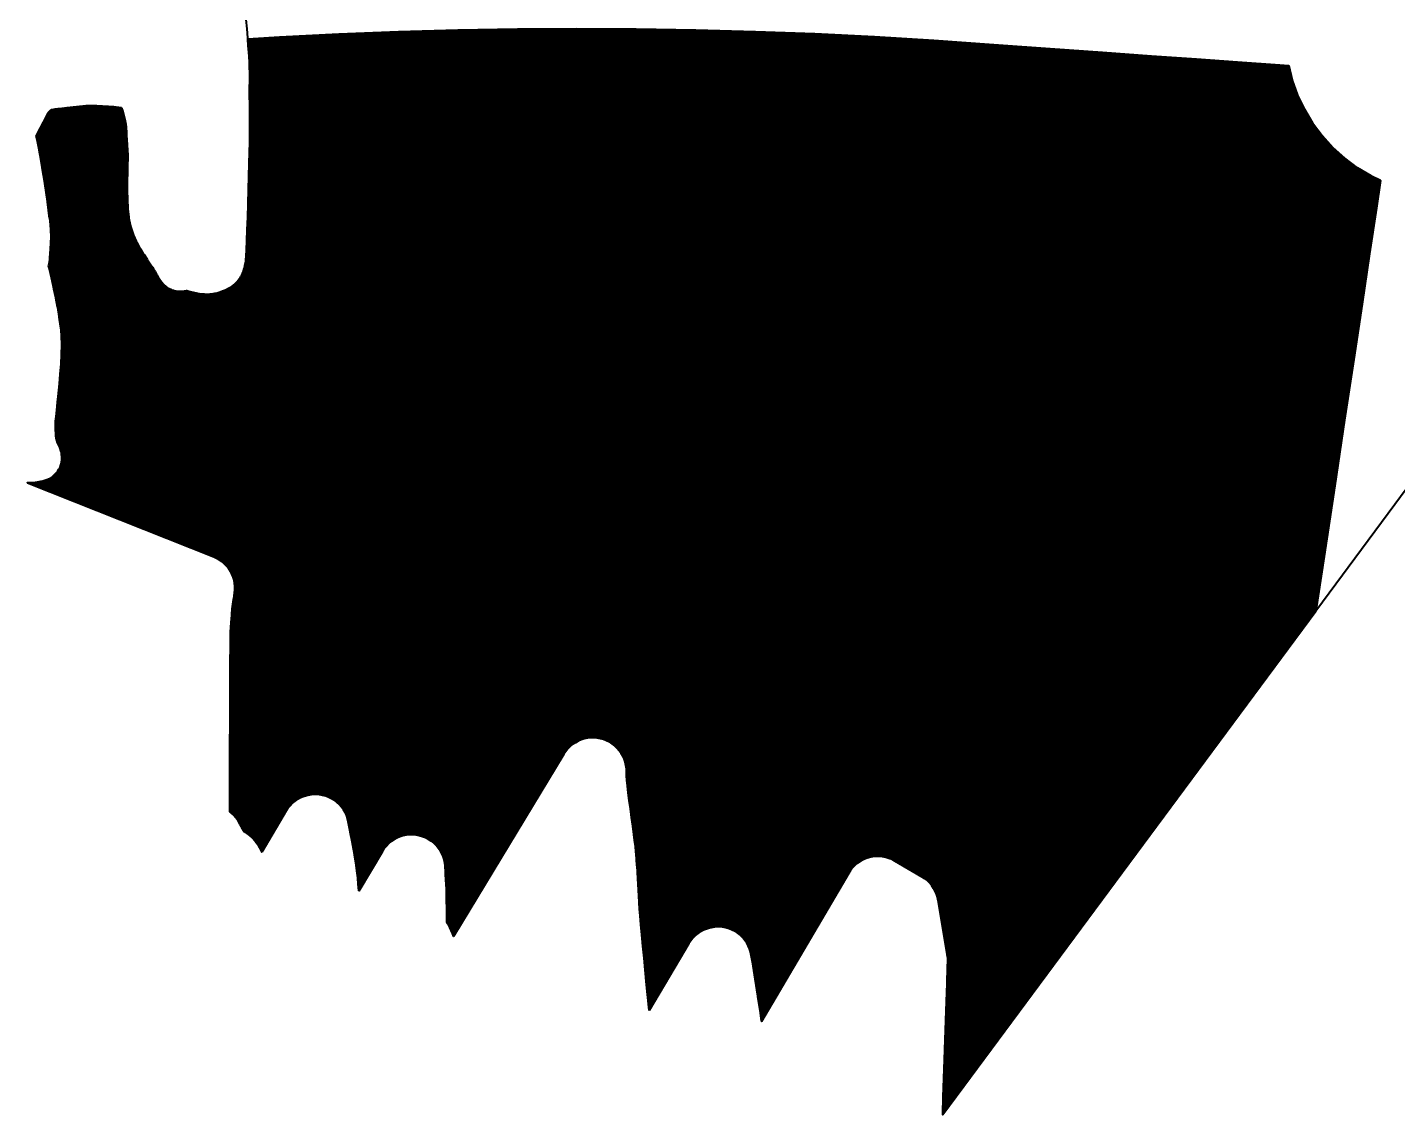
# Model space of a CAD drawing. Header units: metres. Extents: x 729358 to 733474, y 1423022 to 1426173.
# Drawn here: x 731372.3 to 731575.5, y 1424219 to 1424380.2 of the extents above; entities that cross this region are included whole.
import ezdxf

# ---------------------------------------------------------------- set-up
doc = ezdxf.new("R2010")
doc.units = ezdxf.units.M
for name, color, linetype in [('GREEN_AREA', 7, 'Continuous'), ('PARCEL_BORDER', 7, 'Continuous'), ('PARCEL_M', 7, 'Continuous')]:
    doc.layers.add(name, color=color, linetype=linetype)

msp = doc.modelspace()

# ---------------------------------------------------------------- hatches: boundary and pattern name
at = {"layer": 'GREEN_AREA', "true_color": 0x96c896}
h = msp.add_hatch(dxfattribs=at)
h.set_pattern_fill('SOLID')
h.paths.add_polyline_path([(731377.4, 1424331.78), (731377.43, 1424333.07), (731377.43, 1424333.21), (731377.4, 1424334.35), (731377.39, 1424334.54), (731377.28, 1424335.76), (731377.26, 1424335.9), (731377.08, 1424337.22), (731377.07, 1424337.32), (731376.84, 1424338.67), (731376.83, 1424338.74), (731376.56, 1424340.09), (731376.55, 1424340.14), (731376.28, 1424341.43), (731376.27, 1424341.46), (731376, 1424342.65), (731376, 1424342.67), (731375.75, 1424343.72), (731375.56, 1424344.54), (731375.49, 1424344.83), (731375.51, 1424344.91), (731375.56, 1424345.14), (731375.62, 1424345.46), (731375.65, 1424345.67), (731375.68, 1424346.02), (731375.69, 1424346.06), (731375.74, 1424346.6), (731375.74, 1424346.65), (731375.79, 1424347.34), (731375.79, 1424347.41), (731375.83, 1424348.19), (731375.83, 1424348.28), (731375.85, 1424349.1), (731375.85, 1424349.23), (731375.83, 1424350.04), (731375.82, 1424350.23), (731375.77, 1424350.87), (731375.76, 1424350.96), (731375.65, 1424351.88), (731375.64, 1424351.92), (731375.49, 1424353.05), (731375.49, 1424353.07), (731375.31, 1424354.34), (731375.31, 1424354.35), (731375.12, 1424355.68), (731375.11, 1424355.69), (731374.91, 1424357.02), (731374.91, 1424357.03), (731374.72, 1424358.28), (731374.72, 1424358.29), (731374.54, 1424359.4), (731374.54, 1424359.41), (731374.4, 1424360.3), (731374.4, 1424360.31), (731374.3, 1424360.92), (731374.29, 1424360.97), (731374.15, 1424361.73), (731374.14, 1424361.78), (731373.98, 1424362.55), (731373.97, 1424362.58), (731373.82, 1424363.3), (731373.69, 1424363.92), (731373.66, 1424364.08), (731373.88, 1424364.53), (731374.27, 1424365.3), (731374.71, 1424366.15), (731375.13, 1424366.94), (731375.45, 1424367.5), (731375.55, 1424367.66), (731375.61, 1424367.73), (731375.71, 1424367.82), (731375.78, 1424367.88), (731375.84, 1424367.92), (731375.89, 1424367.95), (731375.9, 1424367.95), (731376.09, 1424367.98), (731376.48, 1424368.04), (731376.49, 1424368.04), (731376.86, 1424368.1), (731377.46, 1424368.18), (731378.24, 1424368.28), (731379.14, 1424368.38), (731380.08, 1424368.47), (731381, 1424368.53), (731381.82, 1424368.56), (731382.63, 1424368.56), (731383.5, 1424368.52), (731384.37, 1424368.46), (731385.18, 1424368.39), (731385.86, 1424368.32), (731386.29, 1424368.27), (731386.3, 1424368.25), (731386.43, 1424367.85), (731386.58, 1424367.3), (731386.73, 1424366.74), (731386.84, 1424366.27), (731386.89, 1424366.04), (731386.93, 1424365.86), (731386.95, 1424365.69), (731386.97, 1424365.42), (731386.99, 1424365.19), (731387.02, 1424364.76), (731387.06, 1424364.18), (731387.1, 1424363.5), (731387.14, 1424362.76), (731387.19, 1424362), (731387.22, 1424361.3), (731387.23, 1424360.69), (731387.21, 1424359.79), (731387.19, 1424358.67), (731387.19, 1424358.66), (731387.16, 1424357.41), (731387.16, 1424357.37), (731387.15, 1424356.07), (731387.15, 1424356), (731387.17, 1424354.71), (731387.18, 1424354.6), (731387.24, 1424353.37), (731387.25, 1424353.21), (731387.36, 1424352.11), (731387.4, 1424351.83), (731387.59, 1424350.92), (731387.69, 1424350.54), (731387.99, 1424349.65), (731388.09, 1424349.38), (731388.49, 1424348.5), (731388.58, 1424348.32), (731389.03, 1424347.47), (731389.11, 1424347.34), (731389.58, 1424346.55), (731389.64, 1424346.46), (731390.11, 1424345.75), (731390.14, 1424345.69), (731390.57, 1424345.08), (731390.57, 1424345.07), (731390.9, 1424344.6), (731391.06, 1424344.36), (731391.27, 1424343.99), (731391.51, 1424343.54), (731391.54, 1424343.48), (731391.79, 1424343.06), (731391.9, 1424342.88), (731392.08, 1424342.61), (731392.31, 1424342.31), (731392.44, 1424342.16), (731392.62, 1424341.97), (731392.82, 1424341.8), (731392.9, 1424341.73), (731393.11, 1424341.58), (731393.33, 1424341.44), (731393.37, 1424341.42), (731393.72, 1424341.25), (731393.77, 1424341.24), (731394.01, 1424341.15), (731394.26, 1424341.09), (731394.36, 1424341.07), (731394.6, 1424341.03), (731394.85, 1424341.01), (731395.1, 1424341.01), (731395.25, 1424341.02), (731395.57, 1424341.05), (731395.88, 1424341.12), (731395.9, 1424341.12), (731396, 1424341.1), (731396.62, 1424340.95), (731396.69, 1424340.93), (731397.37, 1424340.78), (731397.54, 1424340.75), (731398.17, 1424340.65), (731398.58, 1424340.61), (731399.09, 1424340.6), (731399.37, 1424340.61), (731399.65, 1424340.64), (731400.15, 1424340.72), (731400.48, 1424340.8), (731400.94, 1424340.93), (731401.28, 1424341.05), (731401.71, 1424341.23), (731402.07, 1424341.42), (731402.44, 1424341.63), (731402.65, 1424341.77), (731402.86, 1424341.93), (731403.15, 1424342.18), (731403.4, 1424342.42), (731403.62, 1424342.7), (731403.87, 1424343.03), (731404.01, 1424343.24), (731404.13, 1424343.46), (731404.23, 1424343.69), (731404.38, 1424344.05), (731404.45, 1424344.28), (731404.52, 1424344.51), (731404.6, 1424344.91), (731404.63, 1424345.03), (731404.71, 1424345.48), (731404.74, 1424345.76), (731404.78, 1424346.19), (731404.79, 1424346.29), (731404.83, 1424347.2), (731404.83, 1424347.23), (731404.89, 1424348.55), (731404.89, 1424348.56), (731404.94, 1424350.19), (731404.94, 1424350.19), (731405.01, 1424352.05), (731405.01, 1424352.05), (731405.07, 1424354.04), (731405.07, 1424354.05), (731405.13, 1424356.09), (731405.13, 1424356.1), (731405.18, 1424358.11), (731405.18, 1424358.12), (731405.23, 1424360.01), (731405.23, 1424360.01), (731405.27, 1424361.7), (731405.27, 1424361.71), (731405.3, 1424363.1), (731405.3, 1424363.12), (731405.32, 1424364.13), (731405.32, 1424364.16), (731405.32, 1424365.28), (731405.32, 1424365.3), (731405.32, 1424366.48), (731405.32, 1424366.49), (731405.32, 1424367.69), (731405.32, 1424367.7), (731405.3, 1424368.85), (731405.3, 1424368.86), (731405.29, 1424369.92), (731405.29, 1424369.93), (731405.28, 1424370.85), (731405.28, 1424370.85), (731405.27, 1424371.54), (731405.29, 1424371.64), (731405.33, 1424371.93), (731405.34, 1424372.22), (731405.34, 1424372.39), (731405.34, 1424372.42), (731405.33, 1424372.85), (731405.33, 1424372.87), (731405.31, 1424373.49), (731405.31, 1424373.51), (731405.29, 1424374.25), (731405.29, 1424374.27), (731405.26, 1424375.05), (731405.25, 1424375.08), (731405.22, 1424375.82), (731405.21, 1424375.87), (731405.17, 1424376.48), (731405.17, 1424376.5), (731405.1, 1424377.44), (731405.1, 1424377.45), (731405.03, 1424378.45), (731409.73, 1424378.74), (731418.54, 1424379.19), (731427.36, 1424379.53), (731436.17, 1424379.78), (731444.99, 1424379.93), (731453.8, 1424379.98), (731462.62, 1424379.94), (731471.44, 1424379.79), (731480.27, 1424379.55), (731489.09, 1424379.22), (731497.92, 1424378.78), (731506.75, 1424378.25), (731515.61, 1424377.61), (731523.96, 1424377.02), (731531.75, 1424376.46), (731538.98, 1424375.94), (731545.65, 1424375.47), (731551.77, 1424375.03), (731557.34, 1424374.63), (731559.34, 1424374.49), (731559.87, 1424372.36), (731560.66, 1424370.14), (731561.67, 1424368.01), (731562.88, 1424365.99), (731564.28, 1424364.1), (731565.87, 1424362.35), (731567.61, 1424360.77), (731569.5, 1424359.37), (731571.52, 1424358.16), (731572.97, 1424357.47), (731572.35, 1424353.36), (731571.34, 1424346.63), (731570.21, 1424339.15), (731568.97, 1424330.92), (731567.62, 1424321.94), (731566.16, 1424312.22), (731564.58, 1424301.75), (731563.36, 1424293.64), (731508.04, 1424218.98), (731508.05, 1424219.11), (731508.13, 1424221.63), (731508.22, 1424224.34), (731508.32, 1424227.17), (731508.41, 1424230.05), (731508.51, 1424232.93), (731508.6, 1424235.74), (731508.69, 1424238.42), (731508.76, 1424240.91), (731508.77, 1424240.92), (731508.79, 1424241.74), (731508.78, 1424242.23), (731508.72, 1424242.71), (731507.38, 1424250.75), (731507.28, 1424251.23), (731507.13, 1424251.69), (731506.94, 1424252.13), (731506.7, 1424252.56), (731506.43, 1424252.96), (731506.12, 1424253.33), (731505.77, 1424253.67), (731505.39, 1424253.97), (731504.99, 1424254.24), (731500.97, 1424256.61), (731500.53, 1424256.84), (731500.08, 1424257.02), (731499.6, 1424257.16), (731499.12, 1424257.25), (731498.63, 1424257.3), (731498.14, 1424257.29), (731497.65, 1424257.24), (731497.17, 1424257.14), (731496.7, 1424256.99), (731496.25, 1424256.8), (731495.82, 1424256.57), (731495.41, 1424256.29), (731495.04, 1424255.98), (731494.69, 1424255.63), (731494.38, 1424255.24), (731494.11, 1424254.83), (731481.2, 1424232.82), (731481.01, 1424234.05), (731481.01, 1424234.06), (731480.63, 1424236.51), (731480.62, 1424236.52), (731480.23, 1424239.06), (731480.23, 1424239.06), (731479.82, 1424241.62), (731479.66, 1424242.64), (731479.56, 1424243.12), (731479.41, 1424243.58), (731479.22, 1424244.03), (731478.99, 1424244.46), (731478.71, 1424244.87), (731478.4, 1424245.24), (731478.05, 1424245.59), (731477.67, 1424245.89), (731477.26, 1424246.16), (731476.83, 1424246.39), (731476.37, 1424246.57), (731475.9, 1424246.71), (731475.42, 1424246.8), (731474.94, 1424246.85), (731474.45, 1424246.85), (731473.96, 1424246.79), (731473.48, 1424246.7), (731473.01, 1424246.55), (731472.56, 1424246.36), (731472.13, 1424246.13), (731471.73, 1424245.86), (731471.35, 1424245.54), (731471, 1424245.2), (731470.7, 1424244.82), (731470.42, 1424244.41), (731464.51, 1424234.47), (731464.47, 1424234.86), (731464.37, 1424235.9), (731464.24, 1424237.22), (731464.09, 1424238.76), (731463.93, 1424240.45), (731463.77, 1424242.2), (731463.6, 1424243.95), (731463.45, 1424245.62), (731463.31, 1424247.15), (731463.2, 1424248.44), (731463.11, 1424249.43), (731463.04, 1424250.46), (731462.98, 1424251.4), (731462.93, 1424252.28), (731462.88, 1424253.14), (731462.84, 1424254), (731462.84, 1424254.02), (731462.79, 1424254.89), (731462.79, 1424254.93), (731462.73, 1424255.84), (731462.72, 1424255.9), (731462.65, 1424256.88), (731462.64, 1424256.94), (731462.55, 1424258.02), (731462.54, 1424258.11), (731462.43, 1424259.19), (731462.42, 1424259.27), (731462.27, 1424260.45), (731462.27, 1424260.5), (731462.1, 1424261.74), (731462.1, 1424261.77), (731461.92, 1424263.04), (731461.92, 1424263.05), (731461.74, 1424264.32), (731461.57, 1424265.55), (731461.42, 1424266.69), (731461.3, 1424267.71), (731461.22, 1424268.55), (731461.18, 1424269.18), (731461.16, 1424269.96), (731461.16, 1424269.96), (731461.14, 1424270.32), (731461.08, 1424270.8), (731460.97, 1424271.27), (731460.81, 1424271.72), (731460.62, 1424272.16), (731460.38, 1424272.58), (731460.1, 1424272.98), (731459.78, 1424273.34), (731459.43, 1424273.68), (731459.05, 1424273.97), (731458.64, 1424274.23), (731458.21, 1424274.45), (731457.76, 1424274.63), (731457.3, 1424274.76), (731456.83, 1424274.85), (731456.34, 1424274.89), (731455.86, 1424274.88), (731455.38, 1424274.83), (731454.91, 1424274.73), (731454.45, 1424274.59), (731454, 1424274.4), (731453.58, 1424274.17), (731453.18, 1424273.91), (731452.8, 1424273.6), (731452.46, 1424273.26), (731452.15, 1424272.88), (731451.88, 1424272.48), (731435.5, 1424245.44), (731435.37, 1424245.84), (731435.19, 1424246.28), (731434.99, 1424246.71), (731434.77, 1424247.13), (731434.55, 1424247.46), (731434.55, 1424247.54), (731434.55, 1424247.92), (731434.55, 1424247.94), (731434.54, 1424248.62), (731434.54, 1424248.65), (731434.53, 1424249.59), (731434.52, 1424249.61), (731434.5, 1424250.75), (731434.5, 1424250.78), (731434.46, 1424252.05), (731434.46, 1424252.09), (731434.41, 1424253.44), (731434.4, 1424253.5), (731434.34, 1424254.86), (731434.33, 1424254.94), (731434.27, 1424255.84), (731434.22, 1424256.32), (731434.11, 1424256.8), (731433.97, 1424257.27), (731433.77, 1424257.72), (731433.54, 1424258.14), (731433.26, 1424258.55), (731432.94, 1424258.92), (731432.59, 1424259.26), (731432.21, 1424259.56), (731431.8, 1424259.83), (731431.37, 1424260.06), (731430.92, 1424260.24), (731430.45, 1424260.37), (731429.97, 1424260.46), (731429.48, 1424260.51), (731428.99, 1424260.5), (731428.51, 1424260.45), (731428.03, 1424260.35), (731427.56, 1424260.21), (731427.11, 1424260.02), (731426.68, 1424259.78), (731426.28, 1424259.51), (731425.9, 1424259.2), (731425.56, 1424258.85), (731425.25, 1424258.47), (731424.98, 1424258.06), (731421.49, 1424252.18), (731421.4, 1424253.21), (731421.4, 1424253.29), (731421.27, 1424254.58), (731421.25, 1424254.74), (731421.09, 1424255.95), (731421.07, 1424256.08), (731420.84, 1424257.5), (731420.83, 1424257.58), (731420.54, 1424259.16), (731420.54, 1424259.21), (731420.21, 1424260.93), (731420.21, 1424260.96), (731419.92, 1424262.44), (731419.8, 1424262.91), (731419.65, 1424263.37), (731419.44, 1424263.81), (731419.2, 1424264.22), (731418.92, 1424264.61), (731418.6, 1424264.98), (731418.24, 1424265.31), (731417.86, 1424265.6), (731417.45, 1424265.85), (731417.02, 1424266.07), (731416.57, 1424266.24), (731416.1, 1424266.37), (731415.63, 1424266.45), (731415.15, 1424266.49), (731414.67, 1424266.48), (731414.19, 1424266.42), (731413.71, 1424266.32), (731413.25, 1424266.17), (731412.81, 1424265.98), (731412.39, 1424265.75), (731411.99, 1424265.48), (731411.62, 1424265.17), (731411.28, 1424264.82), (731410.98, 1424264.45), (731410.71, 1424264.05), (731407.08, 1424257.93), (731407.01, 1424258.13), (731406.8, 1424258.56), (731406.56, 1424258.97), (731406.28, 1424259.35), (731406.05, 1424259.64), (731405.71, 1424260.02), (731405.33, 1424260.36), (731404.92, 1424260.66), (731404.62, 1424260.85), (731404.51, 1424260.92), (731404.38, 1424261.15), (731404.11, 1424261.66), (731404.09, 1424261.7), (731403.86, 1424262.11), (731403.65, 1424262.46), (731403.53, 1424262.65), (731403.25, 1424263.04), (731402.93, 1424263.4), (731402.58, 1424263.72), (731402.38, 1424263.88), (731402.38, 1424264.66), (731402.37, 1424266.61), (731402.37, 1424268.88), (731402.38, 1424271.39), (731402.38, 1424274.05), (731402.39, 1424276.76), (731402.4, 1424279.45), (731402.41, 1424282.01), (731402.42, 1424284.36), (731402.43, 1424286.41), (731402.44, 1424288.07), (731402.45, 1424289.24), (731402.46, 1424289.8), (731402.48, 1424290.51), (731402.51, 1424291.24), (731402.55, 1424291.93), (731402.59, 1424292.55), (731402.63, 1424293.05), (731402.65, 1424293.39), (731402.69, 1424293.73), (731402.72, 1424294.01), (731402.76, 1424294.31), (731402.81, 1424294.67), (731402.86, 1424295.01), (731402.92, 1424295.34), (731402.92, 1424295.37), (731402.99, 1424295.77), (731403.01, 1424295.91), (731403.07, 1424296.34), (731403.12, 1424296.81), (731403.12, 1424297.29), (731403.07, 1424297.76), (731402.98, 1424298.23), (731402.84, 1424298.69), (731402.67, 1424299.13), (731402.45, 1424299.55), (731402.19, 1424299.95), (731401.89, 1424300.32), (731401.57, 1424300.67), (731401.2, 1424300.98), (731400.82, 1424301.25), (731400.4, 1424301.49), (731399.97, 1424301.69), (731372.35, 1424312.68), (731372.63, 1424312.68), (731372.8, 1424312.68), (731373.5, 1424312.72), (731373.84, 1424312.75), (731374.36, 1424312.84), (731374.64, 1424312.9), (731374.91, 1424312.98), (731375.21, 1424313.09), (731375.46, 1424313.2), (731375.7, 1424313.32), (731375.93, 1424313.47), (731376.07, 1424313.57), (731376.28, 1424313.74), (731376.47, 1424313.92), (731376.65, 1424314.12), (731376.7, 1424314.18), (731376.86, 1424314.4), (731377.01, 1424314.64), (731377.04, 1424314.7), (731377.19, 1424315), (731377.29, 1424315.31), (731377.33, 1424315.45), (731377.4, 1424315.75), (731377.44, 1424316.06), (731377.45, 1424316.38), (731377.44, 1424316.61), (731377.42, 1424316.88), (731377.38, 1424317.14), (731377.31, 1424317.4), (731377.2, 1424317.74), (731377.05, 1424318.13), (731376.83, 1424318.59), (731376.69, 1424318.91), (731376.64, 1424319.06), (731376.61, 1424319.27), (731376.57, 1424319.63), (731376.54, 1424320.03), (731376.52, 1424320.46), (731376.51, 1424320.96), (731376.51, 1424321.44), (731376.53, 1424321.79), (731376.59, 1424322.48), (731376.7, 1424323.44), (731376.82, 1424324.6), (731376.82, 1424324.61), (731376.96, 1424325.91), (731376.96, 1424325.93), (731377.09, 1424327.32), (731377.1, 1424327.35), (731377.22, 1424328.78), (731377.22, 1424328.82), (731377.33, 1424330.25), (731377.33, 1424330.32), (731377.4, 1424331.69), (731377.4, 1424331.78)])
h.paths.add_polyline_path([(731519.96, 1424290.09), (731519.96, 1424376.72), (731476.09, 1424376.72), (731476.09, 1424290.09), (731519.96, 1424290.09)])
at = {"layer": 'PARCEL_M', "true_color": 0xc8dcff}
h = msp.add_hatch(dxfattribs=at)
h.set_pattern_fill('SOLID')
h.paths.add_polyline_path([(731519.96, 1424290.09), (731519.96, 1424376.72), (731476.09, 1424376.72), (731476.09, 1424290.09), (731519.96, 1424290.09)])

# ---------------------------------------------------------------- linework, layer by layer
at = {"layer": 'PARCEL_BORDER', "lineweight": 50, "true_color": 0x326432}
msp.add_lwpolyline([(731377.4, 1424331.78), (731377.43, 1424333.07), (731377.43, 1424333.21), (731377.4, 1424334.35), (731377.39, 1424334.54), (731377.28, 1424335.76), (731377.26, 1424335.9), (731377.08, 1424337.22), (731377.07, 1424337.32), (731376.84, 1424338.67), (731376.83, 1424338.74), (731376.56, 1424340.09), (731376.55, 1424340.14), (731376.28, 1424341.43), (731376.27, 1424341.46), (731376, 1424342.65), (731376, 1424342.67), (731375.75, 1424343.72), (731375.56, 1424344.54), (731375.49, 1424344.83), (731375.51, 1424344.91), (731375.56, 1424345.14), (731375.62, 1424345.46), (731375.65, 1424345.67), (731375.68, 1424346.02), (731375.69, 1424346.06), (731375.74, 1424346.6), (731375.74, 1424346.65), (731375.79, 1424347.34), (731375.79, 1424347.41), (731375.83, 1424348.19), (731375.83, 1424348.28), (731375.85, 1424349.1), (731375.85, 1424349.23), (731375.83, 1424350.04), (731375.82, 1424350.23), (731375.77, 1424350.87), (731375.76, 1424350.96), (731375.65, 1424351.88), (731375.64, 1424351.92), (731375.49, 1424353.05), (731375.49, 1424353.07), (731375.31, 1424354.34), (731375.31, 1424354.35), (731375.12, 1424355.68), (731375.11, 1424355.69), (731374.91, 1424357.02), (731374.91, 1424357.03), (731374.72, 1424358.28), (731374.72, 1424358.29), (731374.54, 1424359.4), (731374.54, 1424359.41), (731374.4, 1424360.3), (731374.4, 1424360.31), (731374.3, 1424360.92), (731374.29, 1424360.97), (731374.15, 1424361.73), (731374.14, 1424361.78), (731373.98, 1424362.55), (731373.97, 1424362.58), (731373.82, 1424363.3), (731373.69, 1424363.92), (731373.66, 1424364.08), (731373.88, 1424364.53), (731374.27, 1424365.3), (731374.71, 1424366.15), (731375.13, 1424366.94), (731375.45, 1424367.5), (731375.55, 1424367.66), (731375.61, 1424367.73), (731375.71, 1424367.82), (731375.78, 1424367.88), (731375.84, 1424367.92), (731375.89, 1424367.95), (731375.9, 1424367.95), (731376.09, 1424367.98), (731376.48, 1424368.04), (731376.49, 1424368.04), (731376.86, 1424368.1), (731377.46, 1424368.18), (731378.24, 1424368.28), (731379.14, 1424368.38), (731380.08, 1424368.47), (731381, 1424368.53), (731381.82, 1424368.56), (731382.63, 1424368.56), (731383.5, 1424368.52), (731384.37, 1424368.46), (731385.18, 1424368.39), (731385.86, 1424368.32), (731386.29, 1424368.27), (731386.3, 1424368.25), (731386.43, 1424367.85), (731386.58, 1424367.3), (731386.73, 1424366.74), (731386.84, 1424366.27), (731386.89, 1424366.04), (731386.93, 1424365.86), (731386.95, 1424365.69), (731386.97, 1424365.42), (731386.99, 1424365.19), (731387.02, 1424364.76), (731387.06, 1424364.18), (731387.1, 1424363.5), (731387.14, 1424362.76), (731387.19, 1424362), (731387.22, 1424361.3), (731387.23, 1424360.69), (731387.21, 1424359.79), (731387.19, 1424358.67), (731387.19, 1424358.66), (731387.16, 1424357.41), (731387.16, 1424357.37), (731387.15, 1424356.07), (731387.15, 1424356), (731387.17, 1424354.71), (731387.18, 1424354.6), (731387.24, 1424353.37), (731387.25, 1424353.21), (731387.36, 1424352.11), (731387.4, 1424351.83), (731387.59, 1424350.92), (731387.69, 1424350.54), (731387.99, 1424349.65), (731388.09, 1424349.38), (731388.49, 1424348.5), (731388.58, 1424348.32), (731389.03, 1424347.47), (731389.11, 1424347.34), (731389.58, 1424346.55), (731389.64, 1424346.46), (731390.11, 1424345.75), (731390.14, 1424345.69), (731390.57, 1424345.08), (731390.57, 1424345.07), (731390.9, 1424344.6), (731391.06, 1424344.36), (731391.27, 1424343.99), (731391.51, 1424343.54), (731391.54, 1424343.48), (731391.79, 1424343.06), (731391.9, 1424342.88), (731392.08, 1424342.61), (731392.31, 1424342.31), (731392.44, 1424342.16), (731392.62, 1424341.97), (731392.82, 1424341.8), (731392.9, 1424341.73), (731393.11, 1424341.58), (731393.33, 1424341.44), (731393.37, 1424341.42), (731393.72, 1424341.25), (731393.77, 1424341.24), (731394.01, 1424341.15), (731394.26, 1424341.09), (731394.36, 1424341.07), (731394.6, 1424341.03), (731394.85, 1424341.01), (731395.1, 1424341.01), (731395.25, 1424341.02), (731395.57, 1424341.05), (731395.88, 1424341.12), (731395.9, 1424341.12), (731396, 1424341.1), (731396.62, 1424340.95), (731396.69, 1424340.93), (731397.37, 1424340.78), (731397.54, 1424340.75), (731398.17, 1424340.65), (731398.58, 1424340.61), (731399.09, 1424340.6), (731399.37, 1424340.61), (731399.65, 1424340.64), (731400.15, 1424340.72), (731400.48, 1424340.8), (731400.94, 1424340.93), (731401.28, 1424341.05), (731401.71, 1424341.23), (731402.07, 1424341.42), (731402.44, 1424341.63), (731402.65, 1424341.77), (731402.86, 1424341.93), (731403.15, 1424342.18), (731403.4, 1424342.42), (731403.62, 1424342.7), (731403.87, 1424343.03), (731404.01, 1424343.24), (731404.13, 1424343.46), (731404.23, 1424343.69), (731404.38, 1424344.05), (731404.45, 1424344.28), (731404.52, 1424344.51), (731404.6, 1424344.91), (731404.63, 1424345.03), (731404.71, 1424345.48), (731404.74, 1424345.76), (731404.78, 1424346.19), (731404.79, 1424346.29), (731404.83, 1424347.2), (731404.83, 1424347.23), (731404.89, 1424348.55), (731404.89, 1424348.56), (731404.94, 1424350.19), (731404.94, 1424350.19), (731405.01, 1424352.05), (731405.01, 1424352.05), (731405.07, 1424354.04), (731405.07, 1424354.05), (731405.13, 1424356.09), (731405.13, 1424356.1), (731405.18, 1424358.11), (731405.18, 1424358.12), (731405.23, 1424360.01), (731405.23, 1424360.01), (731405.27, 1424361.7), (731405.27, 1424361.71), (731405.3, 1424363.1), (731405.3, 1424363.12), (731405.32, 1424364.13), (731405.32, 1424364.16), (731405.32, 1424365.28), (731405.32, 1424365.3), (731405.32, 1424366.48), (731405.32, 1424366.49), (731405.32, 1424367.69), (731405.32, 1424367.7), (731405.3, 1424368.85), (731405.3, 1424368.86), (731405.29, 1424369.92), (731405.29, 1424369.93), (731405.28, 1424370.85), (731405.28, 1424370.85), (731405.27, 1424371.54), (731405.29, 1424371.64), (731405.33, 1424371.93), (731405.34, 1424372.22), (731405.34, 1424372.39), (731405.34, 1424372.42), (731405.33, 1424372.85), (731405.33, 1424372.87), (731405.31, 1424373.49), (731405.31, 1424373.51), (731405.29, 1424374.25), (731405.29, 1424374.27), (731405.26, 1424375.05), (731405.25, 1424375.08), (731405.22, 1424375.82), (731405.21, 1424375.87), (731405.17, 1424376.48), (731405.17, 1424376.5), (731405.1, 1424377.44), (731405.1, 1424377.45), (731405.03, 1424378.45), (731409.73, 1424378.74), (731418.54, 1424379.19), (731427.36, 1424379.53), (731436.17, 1424379.78), (731444.99, 1424379.93), (731453.8, 1424379.98), (731462.62, 1424379.94), (731471.44, 1424379.79), (731480.27, 1424379.55), (731489.09, 1424379.22), (731497.92, 1424378.78), (731506.75, 1424378.25), (731515.61, 1424377.61), (731523.96, 1424377.02), (731531.75, 1424376.46), (731538.98, 1424375.94), (731545.65, 1424375.47), (731551.77, 1424375.03), (731557.34, 1424374.63), (731559.34, 1424374.49), (731559.87, 1424372.36), (731560.66, 1424370.14), (731561.67, 1424368.01), (731562.88, 1424365.99), (731564.28, 1424364.1), (731565.87, 1424362.35), (731567.61, 1424360.77), (731569.5, 1424359.37), (731571.52, 1424358.16), (731572.97, 1424357.47), (731572.35, 1424353.36), (731571.34, 1424346.63), (731570.21, 1424339.15), (731568.97, 1424330.92), (731567.62, 1424321.94), (731566.16, 1424312.22), (731564.58, 1424301.75), (731563.36, 1424293.64), (731508.04, 1424218.98), (731508.05, 1424219.11), (731508.13, 1424221.63), (731508.22, 1424224.34), (731508.32, 1424227.17), (731508.41, 1424230.05), (731508.51, 1424232.93), (731508.6, 1424235.74), (731508.69, 1424238.42), (731508.76, 1424240.91), (731508.77, 1424240.92), (731508.79, 1424241.74), (731508.78, 1424242.23), (731508.72, 1424242.71), (731507.38, 1424250.75), (731507.28, 1424251.23), (731507.13, 1424251.69), (731506.94, 1424252.13), (731506.7, 1424252.56), (731506.43, 1424252.96), (731506.12, 1424253.33), (731505.77, 1424253.67), (731505.39, 1424253.97), (731504.99, 1424254.24), (731500.97, 1424256.61), (731500.53, 1424256.84), (731500.08, 1424257.02), (731499.6, 1424257.16), (731499.12, 1424257.25), (731498.63, 1424257.3), (731498.14, 1424257.29), (731497.65, 1424257.24), (731497.17, 1424257.14), (731496.7, 1424256.99), (731496.25, 1424256.8), (731495.82, 1424256.57), (731495.41, 1424256.29), (731495.04, 1424255.98), (731494.69, 1424255.63), (731494.38, 1424255.24), (731494.11, 1424254.83), (731481.2, 1424232.82), (731481.01, 1424234.05), (731481.01, 1424234.06), (731480.63, 1424236.51), (731480.62, 1424236.52), (731480.23, 1424239.06), (731480.23, 1424239.06), (731479.82, 1424241.62), (731479.66, 1424242.64), (731479.56, 1424243.12), (731479.41, 1424243.58), (731479.22, 1424244.03), (731478.99, 1424244.46), (731478.71, 1424244.87), (731478.4, 1424245.24), (731478.05, 1424245.59), (731477.67, 1424245.89), (731477.26, 1424246.16), (731476.83, 1424246.39), (731476.37, 1424246.57), (731475.9, 1424246.71), (731475.42, 1424246.8), (731474.94, 1424246.85), (731474.45, 1424246.85), (731473.96, 1424246.79), (731473.48, 1424246.7), (731473.01, 1424246.55), (731472.56, 1424246.36), (731472.13, 1424246.13), (731471.73, 1424245.86), (731471.35, 1424245.54), (731471, 1424245.2), (731470.7, 1424244.82), (731470.42, 1424244.41), (731464.51, 1424234.47), (731464.47, 1424234.86), (731464.37, 1424235.9), (731464.24, 1424237.22), (731464.09, 1424238.76), (731463.93, 1424240.45), (731463.77, 1424242.2), (731463.6, 1424243.95), (731463.45, 1424245.62), (731463.31, 1424247.15), (731463.2, 1424248.44), (731463.11, 1424249.43), (731463.04, 1424250.46), (731462.98, 1424251.4), (731462.93, 1424252.28), (731462.88, 1424253.14), (731462.84, 1424254), (731462.84, 1424254.02), (731462.79, 1424254.89), (731462.79, 1424254.93), (731462.73, 1424255.84), (731462.72, 1424255.9), (731462.65, 1424256.88), (731462.64, 1424256.94), (731462.55, 1424258.02), (731462.54, 1424258.11), (731462.43, 1424259.19), (731462.42, 1424259.27), (731462.27, 1424260.45), (731462.27, 1424260.5), (731462.1, 1424261.74), (731462.1, 1424261.77), (731461.92, 1424263.04), (731461.92, 1424263.05), (731461.74, 1424264.32), (731461.57, 1424265.55), (731461.42, 1424266.69), (731461.3, 1424267.71), (731461.22, 1424268.55), (731461.18, 1424269.18), (731461.16, 1424269.96), (731461.16, 1424269.96), (731461.14, 1424270.32), (731461.08, 1424270.8), (731460.97, 1424271.27), (731460.81, 1424271.72), (731460.62, 1424272.16), (731460.38, 1424272.58), (731460.1, 1424272.98), (731459.78, 1424273.34), (731459.43, 1424273.68), (731459.05, 1424273.97), (731458.64, 1424274.23), (731458.21, 1424274.45), (731457.76, 1424274.63), (731457.3, 1424274.76), (731456.83, 1424274.85), (731456.34, 1424274.89), (731455.86, 1424274.88), (731455.38, 1424274.83), (731454.91, 1424274.73), (731454.45, 1424274.59), (731454, 1424274.4), (731453.58, 1424274.17), (731453.18, 1424273.91), (731452.8, 1424273.6), (731452.46, 1424273.26), (731452.15, 1424272.88), (731451.88, 1424272.48), (731435.5, 1424245.44), (731435.37, 1424245.84), (731435.19, 1424246.28), (731434.99, 1424246.71), (731434.77, 1424247.13), (731434.55, 1424247.46), (731434.55, 1424247.54), (731434.55, 1424247.92), (731434.55, 1424247.94), (731434.54, 1424248.62), (731434.54, 1424248.65), (731434.53, 1424249.59), (731434.52, 1424249.61), (731434.5, 1424250.75), (731434.5, 1424250.78), (731434.46, 1424252.05), (731434.46, 1424252.09), (731434.41, 1424253.44), (731434.4, 1424253.5), (731434.34, 1424254.86), (731434.33, 1424254.94), (731434.27, 1424255.84), (731434.22, 1424256.32), (731434.11, 1424256.8), (731433.97, 1424257.27), (731433.77, 1424257.72), (731433.54, 1424258.14), (731433.26, 1424258.55), (731432.94, 1424258.92), (731432.59, 1424259.26), (731432.21, 1424259.56), (731431.8, 1424259.83), (731431.37, 1424260.06), (731430.92, 1424260.24), (731430.45, 1424260.37), (731429.97, 1424260.46), (731429.48, 1424260.51), (731428.99, 1424260.5), (731428.51, 1424260.45), (731428.03, 1424260.35), (731427.56, 1424260.21), (731427.11, 1424260.02), (731426.68, 1424259.78), (731426.28, 1424259.51), (731425.9, 1424259.2), (731425.56, 1424258.85), (731425.25, 1424258.47), (731424.98, 1424258.06), (731421.49, 1424252.18), (731421.4, 1424253.21), (731421.4, 1424253.29), (731421.27, 1424254.58), (731421.25, 1424254.74), (731421.09, 1424255.95), (731421.07, 1424256.08), (731420.84, 1424257.5), (731420.83, 1424257.58), (731420.54, 1424259.16), (731420.54, 1424259.21), (731420.21, 1424260.93), (731420.21, 1424260.96), (731419.92, 1424262.44), (731419.8, 1424262.91), (731419.65, 1424263.37), (731419.44, 1424263.81), (731419.2, 1424264.22), (731418.92, 1424264.61), (731418.6, 1424264.98), (731418.24, 1424265.31), (731417.86, 1424265.6), (731417.45, 1424265.85), (731417.02, 1424266.07), (731416.57, 1424266.24), (731416.1, 1424266.37), (731415.63, 1424266.45), (731415.15, 1424266.49), (731414.67, 1424266.48), (731414.19, 1424266.42), (731413.71, 1424266.32), (731413.25, 1424266.17), (731412.81, 1424265.98), (731412.39, 1424265.75), (731411.99, 1424265.48), (731411.62, 1424265.17), (731411.28, 1424264.82), (731410.98, 1424264.45), (731410.71, 1424264.05), (731407.08, 1424257.93), (731407.01, 1424258.13), (731406.8, 1424258.56), (731406.56, 1424258.97), (731406.28, 1424259.35), (731406.05, 1424259.64), (731405.71, 1424260.02), (731405.33, 1424260.36), (731404.92, 1424260.66), (731404.62, 1424260.85), (731404.51, 1424260.92), (731404.38, 1424261.15), (731404.11, 1424261.66), (731404.09, 1424261.7), (731403.86, 1424262.11), (731403.65, 1424262.46), (731403.53, 1424262.65), (731403.25, 1424263.04), (731402.93, 1424263.4), (731402.58, 1424263.72), (731402.38, 1424263.88), (731402.38, 1424264.66), (731402.37, 1424266.61), (731402.37, 1424268.88), (731402.38, 1424271.39), (731402.38, 1424274.05), (731402.39, 1424276.76), (731402.4, 1424279.45), (731402.41, 1424282.01), (731402.42, 1424284.36), (731402.43, 1424286.41), (731402.44, 1424288.07), (731402.45, 1424289.24), (731402.46, 1424289.8), (731402.48, 1424290.51), (731402.51, 1424291.24), (731402.55, 1424291.93), (731402.59, 1424292.55), (731402.63, 1424293.05), (731402.65, 1424293.39), (731402.69, 1424293.73), (731402.72, 1424294.01), (731402.76, 1424294.31), (731402.81, 1424294.67), (731402.86, 1424295.01), (731402.92, 1424295.34), (731402.92, 1424295.37), (731402.99, 1424295.77), (731403.01, 1424295.91), (731403.07, 1424296.34), (731403.12, 1424296.81), (731403.12, 1424297.29), (731403.07, 1424297.76), (731402.98, 1424298.23), (731402.84, 1424298.69), (731402.67, 1424299.13), (731402.45, 1424299.55), (731402.19, 1424299.95), (731401.89, 1424300.32), (731401.57, 1424300.67), (731401.2, 1424300.98), (731400.82, 1424301.25), (731400.4, 1424301.49), (731399.97, 1424301.69), (731372.35, 1424312.68), (731372.63, 1424312.68), (731372.8, 1424312.68), (731373.5, 1424312.72), (731373.84, 1424312.75), (731374.36, 1424312.84), (731374.64, 1424312.9), (731374.91, 1424312.98), (731375.21, 1424313.09), (731375.46, 1424313.2), (731375.7, 1424313.32), (731375.93, 1424313.47), (731376.07, 1424313.57), (731376.28, 1424313.74), (731376.47, 1424313.92), (731376.65, 1424314.12), (731376.7, 1424314.18), (731376.86, 1424314.4), (731377.01, 1424314.64), (731377.04, 1424314.7), (731377.19, 1424315), (731377.29, 1424315.31), (731377.33, 1424315.45), (731377.4, 1424315.75), (731377.44, 1424316.06), (731377.45, 1424316.38), (731377.44, 1424316.61), (731377.42, 1424316.88), (731377.38, 1424317.14), (731377.31, 1424317.4), (731377.2, 1424317.74), (731377.05, 1424318.13), (731376.83, 1424318.59), (731376.69, 1424318.91), (731376.64, 1424319.06), (731376.61, 1424319.27), (731376.57, 1424319.63), (731376.54, 1424320.03), (731376.52, 1424320.46), (731376.51, 1424320.96), (731376.51, 1424321.44), (731376.53, 1424321.79), (731376.59, 1424322.48), (731376.7, 1424323.44), (731376.82, 1424324.6), (731376.82, 1424324.61), (731376.96, 1424325.91), (731376.96, 1424325.93), (731377.09, 1424327.32), (731377.1, 1424327.35), (731377.22, 1424328.78), (731377.22, 1424328.82), (731377.33, 1424330.25), (731377.33, 1424330.32), (731377.4, 1424331.69), (731377.4, 1424331.78)], close=True, dxfattribs=at)
at = {"layer": 'PARCEL_BORDER', "lineweight": 40, "true_color": 0x323232}
msp.add_lwpolyline([(731579.86, 1424315.91), (731563.36, 1424293.64), (731564.58, 1424301.75), (731566.16, 1424312.22), (731567.62, 1424321.94), (731568.97, 1424330.92), (731570.21, 1424339.15), (731571.34, 1424346.63), (731572.35, 1424353.36), (731572.97, 1424357.47), (731571.52, 1424358.16), (731569.5, 1424359.37), (731567.61, 1424360.77), (731565.87, 1424362.35), (731564.28, 1424364.1), (731562.88, 1424365.99), (731561.67, 1424368.01), (731560.66, 1424370.14), (731559.87, 1424372.36), (731559.34, 1424374.49), (731557.34, 1424374.63), (731551.77, 1424375.03), (731545.65, 1424375.47), (731538.98, 1424375.94), (731531.75, 1424376.46), (731523.96, 1424377.02), (731515.61, 1424377.61), (731506.75, 1424378.25), (731497.92, 1424378.78), (731489.09, 1424379.22), (731480.27, 1424379.55), (731471.44, 1424379.79), (731462.62, 1424379.94), (731453.8, 1424379.98), (731444.99, 1424379.93), (731436.17, 1424379.78), (731427.36, 1424379.53), (731418.54, 1424379.19), (731409.73, 1424378.74), (731405.03, 1424378.45), (731405.01, 1424378.63), (731405.01, 1424378.64), (731404.91, 1424379.97), (731404.91, 1424379.98), (731404.8, 1424381.37)], dxfattribs=at)
at = {"layer": 'PARCEL_BORDER', "lineweight": 50, "true_color": 0x323232}
msp.add_lwpolyline([(731519.96, 1424290.09), (731519.96, 1424376.72), (731476.09, 1424376.72), (731476.09, 1424290.09), (731519.96, 1424290.09)], close=True, dxfattribs=at)

doc.saveas('drawing.dxf')
